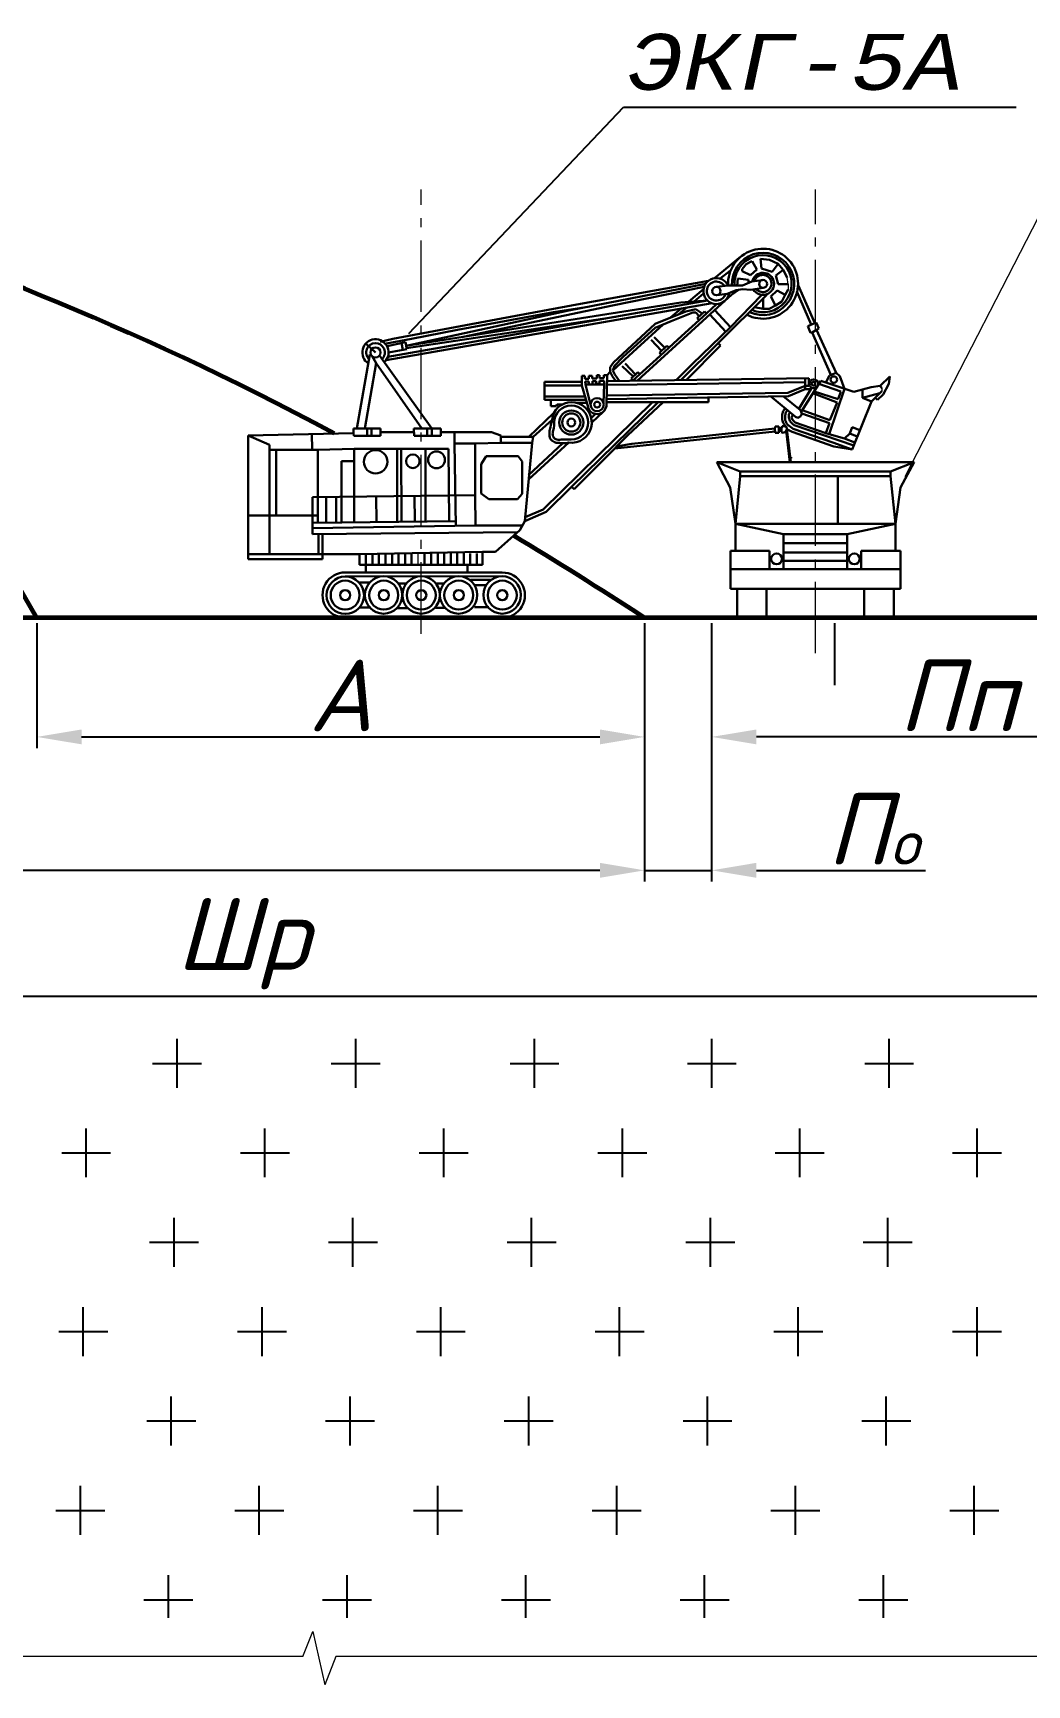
# Model space of a CAD drawing. Header units: millimetres. Extents: x 1400 to 7029, y -1119 to 1612.
# Drawn here: x 2637 to 2748.2, y -583 to -398.1 of the extents above; entities that cross this region are included whole.
import ezdxf

# ---------------------------------------------------------------- set-up
doc = ezdxf.new("R2010")
doc.units = ezdxf.units.MM
doc.linetypes.add('ACAD_ISO04W100', pattern=[30, 24, -3, 0, -3])
doc.linetypes.add('gost6', pattern=[12, 8, -1.5, 1, -1.5])
doc.styles.get("Standard").update_dxf_attribs({"font": 'isocpeur.ttf'})
doc.styles.add('стиль2', font='isocteur.ttf')
doc.dimstyles.new('ISO-25', dxfattribs={"dimtxt": 2.5, "dimasz": 2.5, "dimexe": 1.25, "dimexo": 0.625, "dimtad": 1, "dimtxsty": 'Standard', "dimcen": 2.5, "dimadec": 0, "dimazin": 0, "dimtfac": 1, "dimtmove": 0, "dimatfit": 3, "dimfxl": 1, "dimarcsym": 0})

# ---------------------------------------------------------------- blocks, each defined once
blk = doc.blocks.new('*D124')
at = {"color": 0, "lineweight": -2, "transparency": 16777216}
for p, q in [((2506.26, -464.18), (2506.26, -493.07)), ((2705.38, -464.18), (2705.38, -493.07)), ((2700.38, -491.82), (2511.26, -491.82))]:
    blk.add_line(p, q, dxfattribs=at)
at = {"color": 0, "transparency": 16777216}
for points in [[(2511.26, -490.98), (2511.26, -492.65), (2506.26, -491.82)], [(2700.38, -490.98), (2700.38, -492.65), (2705.38, -491.82)]]:
    blk.add_solid(points, dxfattribs=at)
at = {"layer": 'Defpoints', "color": 0, "transparency": 16777216}
for p in [(2506.26, -463.56), (2705.38, -463.56), (2506.26, -491.82)]:
    blk.add_point(p, dxfattribs=at)
at = {"color": 0, "transparency": 16777216, "insert": (2595.54, -485.99), "char_height": 8, "attachment_point": 5}
blk.add_mtext('{\\fISOCPEUR|b0|i1|c204|p34;Врф}', dxfattribs=at)
blk = doc.blocks.new('*D126')
at = {"color": 0, "lineweight": -2, "transparency": 16777216}
for p, q in [((2506.26, -464.81), (2506.26, -507.13)), ((2814.46, -464.18), (2814.46, -507.13)), ((2511.26, -505.88), (2809.46, -505.88))]:
    blk.add_line(p, q, dxfattribs=at)
at = {"color": 0, "transparency": 16777216}
for points in [[(2511.26, -505.05), (2511.26, -506.71), (2506.26, -505.88)], [(2809.46, -505.05), (2809.46, -506.71), (2814.46, -505.88)]]:
    blk.add_solid(points, dxfattribs=at)
at = {"layer": 'Defpoints', "color": 0, "transparency": 16777216}
for p in [(2814.46, -463.56), (2506.26, -464.18), (2814.46, -505.88)]:
    blk.add_point(p, dxfattribs=at)
at = {"color": 0, "transparency": 16777216, "insert": (2660.36, -500.05), "char_height": 8, "attachment_point": 5}
blk.add_mtext('{\\fISOCPEUR|b0|i1|c204|p34;Шр}', dxfattribs=at)
blk = doc.blocks.new('*D127')
at = {"color": 0, "lineweight": -2, "transparency": 16777216}
for p, q in [((2705.38, -464.18), (2705.38, -493.07)), ((2712.88, -464.18), (2712.88, -493.07)), ((2700.38, -491.82), (2695.38, -491.82)), ((2705.38, -491.82), (2712.88, -491.82)), ((2717.88, -491.82), (2736.82, -491.82))]:
    blk.add_line(p, q, dxfattribs=at)
at = {"color": 0, "transparency": 16777216}
for points in [[(2700.38, -490.98), (2700.38, -492.65), (2705.38, -491.82)], [(2717.88, -490.98), (2717.88, -492.65), (2712.88, -491.82)]]:
    blk.add_solid(points, dxfattribs=at)
at = {"layer": 'Defpoints', "color": 0, "transparency": 16777216}
for p in [(2705.38, -463.56), (2712.88, -463.56), (2712.88, -491.82)]:
    blk.add_point(p, dxfattribs=at)
at = {"color": 0, "transparency": 16777216, "insert": (2730.89, -487.19), "char_height": 8, "attachment_point": 5}
blk.add_mtext('{\\fISOCPEUR|b0|i1|c204|p34;П\\H0.625x;о}', dxfattribs=at)
blk = doc.blocks.new('*D128')
at = {"color": 0, "lineweight": -2, "transparency": 16777216}
for p, q in [((2767.88, -464.18), (2767.88, -478.14)), ((2712.88, -469.88), (2712.88, -478.14)), ((2762.88, -476.89), (2717.88, -476.89))]:
    blk.add_line(p, q, dxfattribs=at)
at = {"color": 0, "transparency": 16777216}
for points in [[(2717.88, -476.06), (2717.88, -477.72), (2712.88, -476.89)], [(2762.88, -476.06), (2762.88, -477.72), (2767.88, -476.89)]]:
    blk.add_solid(points, dxfattribs=at)
at = {"layer": 'Defpoints', "color": 0, "transparency": 16777216}
for p in [(2767.88, -463.56), (2712.88, -469.26), (2712.88, -476.89)]:
    blk.add_point(p, dxfattribs=at)
at = {"color": 0, "transparency": 16777216, "insert": (2740.38, -472.26), "char_height": 8, "attachment_point": 5}
blk.add_mtext('{\\fISOCPEUR|b0|i1|c204|p34;Пп}', dxfattribs=at)
blk = doc.blocks.new('*D129')
at = {"color": 0, "lineweight": -2, "transparency": 16777216}
for p, q in [((2637.38, -464.18), (2637.38, -478.14)), ((2705.38, -464.18), (2705.38, -478.14)), ((2642.38, -476.89), (2700.38, -476.89))]:
    blk.add_line(p, q, dxfattribs=at)
at = {"color": 0, "transparency": 16777216}
for points in [[(2642.38, -476.06), (2642.38, -477.72), (2637.38, -476.89)], [(2700.38, -476.06), (2700.38, -477.72), (2705.38, -476.89)]]:
    blk.add_solid(points, dxfattribs=at)
at = {"layer": 'Defpoints', "color": 0, "transparency": 16777216}
for p in [(2637.38, -463.56), (2705.38, -463.56), (2705.38, -476.89)]:
    blk.add_point(p, dxfattribs=at)
at = {"color": 0, "transparency": 16777216, "insert": (2671.38, -472.26), "char_height": 8, "attachment_point": 5}
blk.add_mtext('{\\fISOCPEUR|b0|i1|c204|p34;А}', dxfattribs=at)

msp = doc.modelspace()

# ---------------------------------------------------------------- linework, layer by layer
at = {"color": 0, "lineweight": 20}
for p, q in [((2734.5261, -447.7366), (2755.7568, -406.421)), ((2721.4299, -426.2545), (2721.3237, -425.5033)), ((2721.4299, -426.2545), (2721.4299, -426.8395)), ((2731.9233, -437.8554), (2731.9233, -438.1903)), ((2721.8959, -445.6662), (2721.7172, -445.6662)), ((2680.0366, -457.5944), (2680.0366, -456.3771)), ((2506.0499, -463.5559), (2706.0499, -463.5559)), ((2699.3664, -463.5558), (2716.9832, -463.5558)), ((2667.1526, -579.79), (2668.2605, -576.9671)), ((2668.2605, -576.9671), (2669.5966, -582.9575)), ((2667.1526, -579.79), (2432.7896, -579.79)), ((2670.8348, -579.79), (2669.5966, -582.9575)), ((2893.8676, -579.79), (2670.8348, -579.79))]:
    msp.add_line(p, q, dxfattribs=at)
at = {"color": 0, "linetype": 'gost6', "lineweight": 20}
for p, q in [((2680.3865, -465.3467), (2680.3865, -415.6538)), ((2724.4876, -467.527), (2724.4876, -415.6538))]:
    msp.add_line(p, q, dxfattribs=at)
at = {"color": 0, "lineweight": 60}
for p, q in [((2637.3846, -463.5558), (2610.8455, -418.0321)), ((2814.4578, -463.5558), (2506.2643, -463.5558))]:
    msp.add_line(p, q, dxfattribs=at)
at = {"color": 0, "lineweight": 30}
for p, q in [((2713.2154, -425.5581), (2716.1516, -423.1524)), ((2714.9812, -424.7228), (2713.8431, -425.5886)), ((2716.301, -424.5438), (2716.7484, -424.0134)), ((2716.301, -424.7711), (2716.301, -424.5438)), ((2717.2109, -425.2332), (2716.301, -424.7711)), ((2716.7484, -424.0134), (2717.3929, -423.6573)), ((2717.9236, -424.6044), (2717.2109, -425.2332)), ((2717.408, -423.6573), (2717.9236, -424.6044)), ((2718.346, -423.3937), (2718.4475, -424.4758)), ((2718.346, -423.3937), (2719.338, -423.5191)), ((2718.4475, -424.4758), (2719.6347, -424.8437)), ((2719.338, -423.5191), (2720.3047, -423.9453)), ((2719.6347, -424.8437), (2720.3047, -423.9453)), ((2720.8988, -424.6214), (2720.0571, -425.2502)), ((2720.3047, -423.9453), (2720.8988, -424.6214)), ((2721.3237, -425.5033), (2720.8988, -424.6214)), ((2696.9139, -429.1787), (2712.2437, -426.2088)), ((2698.2151, -428.4455), (2712.5451, -425.8619)), ((2701.776, -428.6341), (2712.0317, -426.5257)), ((2710.3109, -428.1835), (2711.9575, -426.8046)), ((2713.407, -426.5314), (2714.7225, -426.399)), ((2714.7225, -426.399), (2715.4306, -426.399)), ((2715.6154, -426.8945), (2715.008, -427.1746)), ((2715.9732, -426.8371), (2715.0908, -427.4457)), ((2715.4306, -426.399), (2716.3446, -426.399)), ((2716.331, -426.7798), (2715.6154, -426.8945)), ((2715.7202, -426.4066), (2715.8157, -425.5856)), ((2715.8157, -425.5856), (2717.0003, -425.7574)), ((2717.2746, -426.8806), (2716.331, -426.7798)), ((2716.3446, -426.399), (2717.3903, -425.952)), ((2717.0003, -425.7574), (2717.0003, -426.1393)), ((2718.6349, -426.6457), (2717.2746, -426.8806)), ((2717.3903, -425.952), (2718.5687, -425.7722)), ((2720.0571, -425.2502), (2720.3104, -426.2545)), ((2720.3104, -426.2545), (2721.4299, -426.2545)), ((2721.4299, -426.8395), (2721.1105, -427.4362)), ((2724.4112, -430.5856), (2722.5505, -426.3303)), ((2676.4453, -434.7508), (2712.9213, -428.379)), ((2676.6475, -434.3786), (2712.4296, -428.078)), ((2678.6919, -433.1211), (2709.4157, -428.2889)), ((2685.0873, -432.1152), (2701.776, -428.6341)), ((2689.379, -430.0778), (2698.2151, -428.4455)), ((2709.4157, -428.2889), (2712.4296, -428.078)), ((2710.9226, -428.1835), (2711.9575, -427.2931)), ((2712.2962, -429.5159), (2713.407, -428.4571)), ((2714.6196, -427.3345), (2713.4666, -427.48)), ((2715.0908, -427.4457), (2713.5767, -428.8191)), ((2713.6183, -432.8421), (2719.0611, -427.4336)), ((2715.008, -427.1746), (2714.6196, -427.3345)), ((2714.9807, -431.0473), (2718.497, -427.435)), ((2718.6426, -428.954), (2718.6426, -427.761)), ((2720.0191, -428.6091), (2719.3291, -428.9965)), ((2719.5146, -427.6111), (2720.1941, -426.9424)), ((2720.0191, -428.6091), (2719.5146, -427.6111)), ((2720.7228, -428.1605), (2720.0191, -428.6091)), ((2720.1941, -426.9424), (2721.1105, -427.4362)), ((2721.1105, -427.4362), (2720.7228, -428.1605)), ((2722.398, -427.0719), (2724.0181, -430.7547)), ((2677.1998, -432.3466), (2689.379, -430.0778)), ((2678.6919, -433.1211), (2696.9139, -429.1787)), ((2678.7423, -433.4141), (2702.1428, -429.8893)), ((2684.4603, -431.3381), (2695.1708, -429.3596)), ((2695.1708, -429.3596), (2698.7966, -428.8139)), ((2713.5767, -428.8191), (2705.0392, -436.5939)), ((2706.5434, -431.1156), (2708.3459, -430.3606)), ((2710.0095, -429.2943), (2706.5585, -430.6684)), ((2708.284, -429.9813), (2709.4481, -428.9857)), ((2708.3459, -430.3606), (2710.7802, -429.404)), ((2709.1087, -432.4187), (2712.2962, -429.5159)), ((2709.1541, -429.6349), (2710.0282, -428.8844)), ((2711.1177, -429.0175), (2710.0095, -429.2943)), ((2710.7802, -429.404), (2711.1098, -429.404)), ((2711.1098, -429.404), (2711.4871, -429.8235)), ((2711.8289, -429.5161), (2711.1177, -429.0175)), ((2712.0873, -429.2837), (2711.2601, -430.0276)), ((2711.2601, -430.0276), (2711.4751, -430.2636)), ((2712.2962, -429.5159), (2712.0873, -429.2837)), ((2714.456, -431.5574), (2712.6942, -429.6227)), ((2714.9807, -431.0473), (2713.2349, -429.1303)), ((2718.6426, -428.9965), (2717.6764, -428.8096)), ((2719.3291, -428.9965), (2718.6426, -428.9965)), ((2724.5864, -430.5102), (2723.625, -430.9237)), ((2724.8875, -431.2063), (2724.5864, -430.5102)), ((2675.8039, -432.7037), (2677.1998, -432.3466)), ((2676.497, -432.8803), (2679.2981, -432.3621)), ((2679.2981, -432.3621), (2684.4603, -431.3381)), ((2706.5585, -430.6684), (2701.8846, -434.9883)), ((2702.9986, -434.3726), (2706.5434, -431.1156)), ((2704.5026, -433.444), (2707.4447, -430.7381)), ((2706.0996, -432.4635), (2707.2778, -433.6873)), ((2707.6319, -433.3463), (2706.4648, -432.1594)), ((2707.115, -434.2385), (2709.1087, -432.4187)), ((2710.7439, -435.1656), (2714.9807, -431.0473)), ((2723.625, -430.9237), (2723.9469, -431.6723)), ((2723.9469, -431.6723), (2724.1089, -431.6323)), ((2724.6243, -431.3503), (2724.1089, -431.6323)), ((2724.1089, -431.6323), (2726.2173, -436.3925)), ((2724.6243, -431.3503), (2724.8875, -431.2063)), ((2726.8011, -436.1726), (2724.6243, -431.3503)), ((2673.1967, -442.388), (2674.649, -434.1166)), ((2675.2681, -433.8702), (2674.1767, -432.8852)), ((2674.909, -434.2856), (2675.3477, -435.0836)), ((2681.5781, -442.388), (2675.7181, -434.2026)), ((2678.6229, -432.7202), (2676.5589, -433.1666)), ((2676.7382, -433.8702), (2678.7609, -433.522)), ((2678.3344, -433.5954), (2678.1664, -432.8189)), ((2678.7609, -433.522), (2678.6229, -432.7202)), ((2701.8415, -435.8807), (2704.5026, -433.444)), ((2704.0422, -437.0433), (2707.115, -434.2385)), ((2707.8646, -433.1223), (2707.0329, -433.9231)), ((2707.0329, -433.9231), (2707.2272, -434.136)), ((2708.1119, -433.3286), (2707.8646, -433.1223)), ((2713.6183, -432.8421), (2709.4376, -436.964)), ((2710.0327, -436.964), (2713.8638, -433.1083)), ((2713.8638, -433.1083), (2713.6183, -432.8421)), ((2674.0915, -442.388), (2675.3477, -435.0836)), ((2675.3477, -435.0836), (2680.4597, -442.388)), ((2701.2042, -436.4145), (2701.5121, -436.0494)), ((2701.8846, -434.9883), (2701.5121, -435.5368)), ((2701.5121, -435.5368), (2701.5121, -436.0494)), ((2701.5121, -436.0494), (2701.7714, -436.55)), ((2701.8415, -435.8807), (2701.9924, -435.3696)), ((2702.0343, -436.3583), (2701.8415, -435.8807)), ((2701.9924, -435.3696), (2702.9986, -434.3726)), ((2702.878, -435.4171), (2704.0989, -436.58)), ((2703.2079, -435.1007), (2704.3634, -436.3318)), ((2704.6187, -436.0922), (2703.8696, -436.7953)), ((2704.8335, -436.321), (2704.6187, -436.0922)), ((2708.9032, -436.9803), (2710.7439, -435.1656)), ((2694.1836, -439.1844), (2694.1836, -437.1765)), ((2694.1836, -437.1765), (2698.3604, -437.1765)), ((2698.3604, -437.5681), (2694.1836, -437.5681)), ((2698.3604, -436.5069), (2698.3604, -437.5681)), ((2698.3604, -436.5069), (2698.6857, -436.5069)), ((2698.3604, -437.5681), (2699.0791, -440.0122)), ((2698.6857, -436.5069), (2698.6857, -436.8182)), ((2698.6857, -436.8182), (2699.1557, -436.8182)), ((2698.721, -437.1192), (2699.1406, -437.1192)), ((2698.7606, -437.4436), (2698.721, -437.1192)), ((2700.8426, -437.4436), (2698.7606, -437.4436)), ((2698.7606, -437.4436), (2699.3735, -439.8356)), ((2699.1406, -437.1192), (2699.1406, -437.4436)), ((2699.1406, -437.4436), (2699.5443, -437.4436)), ((2699.1557, -436.8182), (2699.1557, -436.4739)), ((2699.1557, -436.4739), (2699.5081, -436.4739)), ((2699.5081, -436.4739), (2699.5081, -436.7947)), ((2699.5081, -436.7947), (2700.0172, -436.7947)), ((2699.5443, -437.4436), (2699.5443, -437.0955)), ((2699.5443, -437.0955), (2699.956, -437.0955)), ((2699.956, -437.0955), (2699.956, -437.3961)), ((2699.956, -437.3961), (2700.3439, -437.3961)), ((2700.0172, -436.7947), (2700.0172, -436.4191)), ((2700.0172, -436.4191), (2700.3148, -436.4191)), ((2700.3148, -436.4191), (2700.3148, -436.7556)), ((2700.3148, -436.7556), (2700.8083, -436.7556)), ((2700.3439, -437.3961), (2700.3439, -437.0401)), ((2700.3439, -437.0401), (2700.8426, -437.0401)), ((2700.8426, -437.4436), (2700.7767, -439.5229)), ((2700.8083, -436.7556), (2700.8083, -436.4034)), ((2700.8083, -436.4034), (2701.2042, -436.4145)), ((2700.8426, -437.0401), (2700.8426, -437.4436)), ((2701.2031, -436.4533), (2701.1146, -439.6228)), ((2711.2783, -437.369), (2701.1742, -437.4903)), ((2701.2031, -437.0919), (2723.7559, -436.7652)), ((2701.7714, -436.55), (2702.1584, -437.078)), ((2702.5793, -437.078), (2702.0343, -436.3583)), ((2703.8696, -436.7953), (2704.0715, -437.0165)), ((2705.0392, -436.5939), (2704.5554, -437.0433)), ((2723.3302, -437.1932), (2711.2783, -437.369)), ((2723.3302, -437.6151), (2721.3908, -438.3906)), ((2721.4681, -438.7514), (2723.3295, -437.9701)), ((2724.0614, -437.8548), (2722.6421, -440.1945)), ((2725.0902, -437.0544), (2722.8972, -440.511)), ((2723.3295, -437.9701), (2723.3302, -437.6151)), ((2723.3295, -437.9701), (2723.9549, -437.9701)), ((2723.3302, -437.6151), (2723.3302, -436.7714)), ((2723.7559, -437.6151), (2723.3302, -437.6151)), ((2723.7559, -436.7652), (2723.7559, -437.6151)), ((2723.9549, -437.9701), (2724.0614, -437.8548)), ((2724.8803, -437.3852), (2727.3171, -438.2325)), ((2725.0902, -437.0544), (2728.7902, -438.293)), ((2725.6411, -437.2388), (2726.0761, -436.4457)), ((2726.0355, -443.0209), (2727.7363, -437.9402)), ((2726.0761, -436.4457), (2726.8011, -436.1726)), ((2726.8011, -436.1726), (2727.2052, -436.5289)), ((2727.2052, -436.5289), (2727.7363, -437.9402)), ((2728.7902, -438.293), (2730.7437, -437.7524)), ((2730.7437, -437.7524), (2731.7333, -437.6087)), ((2731.7333, -437.6087), (2732.8323, -436.5715)), ((2731.7333, -437.6087), (2731.9233, -437.8554)), ((2732.692, -437.3872), (2732.067, -438.5981)), ((2732.8323, -436.5715), (2732.692, -437.3872)), ((2694.0158, -451.4611), (2706.2807, -439.4301)), ((2698.7198, -438.7901), (2694.1836, -438.7901)), ((2694.1836, -438.7901), (2694.1836, -439.1844)), ((2694.1836, -439.1844), (2698.8357, -439.1844)), ((2694.874, -439.1844), (2694.874, -439.8743)), ((2695.4904, -439.8743), (2695.6137, -439.6895)), ((2695.6137, -439.6895), (2696.1945, -439.6895)), ((2697.2038, -448.8942), (2706.8813, -439.4301)), ((2698.9295, -439.5034), (2697.6884, -439.5034)), ((2701.1198, -439.4373), (2703.6593, -439.4373)), ((2721.4681, -438.7514), (2701.1295, -439.0885)), ((2701.1589, -438.7055), (2721.3908, -438.3906)), ((2703.4802, -443.1802), (2707.4539, -439.4373)), ((2703.6593, -439.4373), (2712.5368, -439.4373)), ((2712.5368, -439.4373), (2712.5368, -438.8994)), ((2719.4651, -438.7846), (2722.2706, -441.0721)), ((2720.8794, -438.7611), (2722.8072, -440.3288)), ((2726.9129, -439.4628), (2724.2086, -438.444)), ((2727.0274, -439.1143), (2724.343, -438.2322)), ((2726.9129, -439.4628), (2726.1213, -441.4449)), ((2727.3171, -438.2325), (2727.0274, -439.1143)), ((2730.7814, -439.3511), (2728.589, -444.7275)), ((2729.7669, -438.0227), (2729.7669, -438.9383)), ((2729.7669, -438.9383), (2731.698, -438.4183)), ((2729.7669, -438.9383), (2730.7814, -439.3511)), ((2731.4726, -438.6464), (2730.7814, -439.3511)), ((2731.442, -439.1844), (2731.1887, -438.9359)), ((2732.067, -438.5981), (2731.442, -439.1844)), ((2731.9233, -438.1903), (2731.4726, -438.6464)), ((2692.436, -443.3254), (2695.2406, -440.6204)), ((2692.9213, -443.3254), (2695.0429, -441.4229)), ((2694.874, -439.8743), (2695.4904, -439.8743)), ((2699.4691, -441.715), (2700.7847, -440.4826)), ((2699.4691, -441.1504), (2699.8889, -440.7531)), ((2725.6718, -442.9171), (2722.2305, -441.6955)), ((2722.532, -441.1795), (2722.2706, -441.0721)), ((2722.8616, -441.0148), (2722.532, -441.1795)), ((2722.8072, -440.3288), (2722.9872, -440.6933)), ((2722.9872, -440.6933), (2722.8616, -441.0148)), ((2722.9872, -440.6933), (2726.0786, -441.7757)), ((2726.1213, -441.4449), (2723.0189, -440.3192)), ((2661.0176, -443.1601), (2672.7996, -442.9023)), ((2661.0176, -456.4435), (2661.0176, -443.1601)), ((2663.4068, -444.208), (2661.0176, -443.1601)), ((2668.1935, -444.6826), (2668.1567, -443.0039)), ((2672.7996, -442.9023), (2672.7996, -442.388)), ((2672.7996, -442.388), (2675.8396, -442.388)), ((2672.8355, -443.2133), (2672.7996, -442.9023)), ((2675.8396, -443.2133), (2672.8355, -443.2133)), ((2674.3196, -442.388), (2674.3196, -443.2133)), ((2674.8311, -442.388), (2674.8311, -443.2133)), ((2675.8396, -442.388), (2675.8396, -443.2133)), ((2675.8396, -442.8006), (2679.5645, -442.8006)), ((2679.5466, -442.388), (2682.5866, -442.388)), ((2679.5825, -443.2133), (2679.5466, -442.388)), ((2682.5866, -443.2133), (2679.5825, -443.2133)), ((2681.0666, -442.388), (2681.0666, -443.2133)), ((2681.5781, -442.388), (2681.5781, -443.2133)), ((2682.5866, -442.388), (2682.5866, -443.2133)), ((2682.5866, -442.8006), (2686.3115, -442.8006)), ((2684.1035, -444.0619), (2684.1035, -442.8006)), ((2686.3115, -442.8006), (2688.2578, -442.8006)), ((2688.2578, -442.8006), (2689.2852, -443.1557)), ((2689.2852, -443.1557), (2689.2852, -443.9982)), ((2692.9213, -443.3254), (2689.2852, -443.3254)), ((2692.9213, -443.3254), (2692.436, -443.3254)), ((2692.801, -443.9982), (2692.9213, -443.3254)), ((2700.9073, -445.7692), (2703.4802, -443.1802)), ((2719.9882, -442.7326), (2702.0388, -444.6306)), ((2703.9397, -444.0983), (2719.9507, -442.3827)), ((2719.9961, -442.1468), (2719.9507, -442.3827)), ((2719.9507, -442.3827), (2720.0034, -442.8746)), ((2720.4137, -442.1468), (2719.9961, -442.1468)), ((2720.0034, -442.8746), (2720.4137, -442.8746)), ((2720.4137, -442.8746), (2720.4137, -442.1468)), ((2720.4137, -442.3463), (2720.6881, -442.3463)), ((2720.6881, -442.6031), (2720.4137, -442.6031)), ((2720.6764, -442.784), (2720.6881, -442.6031)), ((2720.8983, -442.8541), (2720.6764, -442.784)), ((2720.6881, -442.3463), (2720.7757, -442.1128)), ((2720.6881, -442.3463), (2720.6881, -442.6031)), ((2720.7757, -442.1128), (2721.0269, -442.1128)), ((2721.1554, -442.7607), (2720.8983, -442.8541)), ((2721.0269, -442.1128), (2721.2956, -442.2704)), ((2721.2956, -442.4513), (2721.1554, -442.7607)), ((2721.6101, -446.1547), (2721.2255, -442.606)), ((2721.2956, -442.2704), (2721.2956, -442.4513)), ((2721.8746, -442.7446), (2721.2956, -442.4513)), ((2721.2956, -442.4513), (2721.7548, -446.1547)), ((2726.5481, -444.3856), (2721.8746, -442.7446)), ((2726.455, -443.9454), (2721.9964, -442.4195)), ((2728.7749, -444.2715), (2722.1302, -441.9962)), ((2726.0786, -441.7757), (2725.6718, -442.9171)), ((2725.6718, -442.9171), (2726.0355, -443.0209)), ((2727.7467, -443.4967), (2726.0355, -443.0209)), ((2728.3324, -442.9478), (2727.7467, -443.4967)), ((2727.7467, -443.4967), (2728.8993, -443.9667)), ((2728.6128, -442.2466), (2728.3324, -442.9478)), ((2728.3324, -442.9478), (2729.1747, -443.2912)), ((2729.4621, -442.5863), (2728.6128, -442.2466)), ((2663.4068, -456.4435), (2663.4068, -444.208)), ((2664.1739, -444.7659), (2663.4068, -444.7659)), ((2664.1739, -452.1126), (2664.1739, -444.7659)), ((2664.1739, -444.7659), (2668.8236, -444.7659)), ((2672.8883, -444.6759), (2668.8236, -444.7659)), ((2668.8236, -452.9362), (2668.8236, -444.6826)), ((2672.8883, -446.0444), (2672.8883, -444.6759)), ((2672.8883, -444.6759), (2683.426, -444.6759)), ((2677.6826, -452.7958), (2677.6826, -444.6759)), ((2678.1783, -452.7945), (2678.1571, -444.6759)), ((2680.8495, -452.7772), (2680.8495, -444.6759)), ((2683.426, -444.6759), (2683.5107, -452.7772)), ((2686.4034, -444.0619), (2684.1035, -444.0619)), ((2684.1035, -444.0619), (2684.2482, -453.2836)), ((2686.4034, -444.0619), (2689.2852, -443.9982)), ((2686.4034, -449.84), (2686.4034, -444.0619)), ((2689.2852, -443.9982), (2692.801, -443.9982)), ((2692.801, -443.9982), (2691.9741, -452.7385)), ((2692.3875, -448.1054), (2696.9024, -443.9584)), ((2692.3875, -447.6087), (2696.2429, -444.029)), ((2702.1937, -444.3918), (2703.9397, -444.0983)), ((2728.589, -444.7275), (2726.455, -443.9454)), ((2728.589, -444.7275), (2726.5481, -444.3856)), ((2671.4481, -450.0199), (2671.4481, -446.0444)), ((2671.4481, -446.0444), (2672.8883, -446.0444)), ((2672.8883, -446.0444), (2672.8883, -452.8883)), ((2687.0816, -446.3769), (2687.6627, -445.4865)), ((2687.0816, -449.6676), (2687.0816, -446.3769)), ((2687.6627, -445.4865), (2691.2271, -445.4865)), ((2691.692, -446.0672), (2691.2271, -445.4865)), ((2691.692, -446.0672), (2691.692, -449.7063)), ((2697.501, -449.1549), (2700.9073, -445.7692)), ((2713.4452, -446.1547), (2716.0818, -447.1833)), ((2713.4452, -446.1547), (2735.5299, -446.1547)), ((2713.4452, -446.1547), (2714.9499, -448.99)), ((2716.0818, -447.7333), (2716.0818, -447.1833)), ((2716.0818, -447.1833), (2732.8933, -447.1833)), ((2735.5299, -446.1547), (2732.8933, -447.1833)), ((2732.8933, -447.1833), (2732.8933, -447.7333)), ((2735.5299, -446.1547), (2734.0253, -448.99)), ((2694.3604, -451.6935), (2697.2038, -448.8942)), ((2697.2038, -448.8942), (2697.501, -449.1549)), ((2714.9499, -448.99), (2715.5318, -453.0508)), ((2715.5318, -453.0508), (2716.0818, -447.7333)), ((2716.0818, -447.7333), (2732.8933, -447.7333)), ((2727.0066, -453.0508), (2727.0066, -447.7333)), ((2733.4433, -453.0508), (2732.8933, -447.7333)), ((2734.0253, -448.99), (2733.4433, -453.0508)), ((2668.2276, -450.0508), (2686.4034, -449.84)), ((2668.2276, -453.5351), (2668.2276, -450.0508)), ((2669.7667, -452.9308), (2669.7667, -450.0329)), ((2670.8868, -452.9209), (2670.8868, -450.0199)), ((2671.4481, -450.0199), (2671.4481, -452.9034)), ((2675.3654, -452.8529), (2675.3319, -449.9684)), ((2679.6678, -452.7772), (2679.6347, -449.9185)), ((2686.4034, -449.84), (2686.457, -453.2489)), ((2687.9339, -450.287), (2687.0816, -449.6676)), ((2687.9339, -450.287), (2691.1496, -450.287)), ((2691.692, -449.7063), (2691.1496, -450.287)), ((2661.0176, -452.1126), (2668.8236, -452.1126)), ((2684.2402, -452.7696), (2668.3112, -452.9362)), ((2691.9741, -452.7385), (2691.4043, -453.7606)), ((2691.9741, -452.7385), (2694.3604, -451.6935)), ((2692.0148, -452.3081), (2694.0158, -451.4611)), ((2686.4167, -453.2496), (2668.2276, -453.5351)), ((2668.2276, -453.5351), (2668.2276, -454.2231)), ((2668.2276, -454.2231), (2691.1356, -454.0008)), ((2668.8959, -456.4435), (2668.8959, -454.2166)), ((2669.3348, -456.4435), (2669.3348, -454.2123)), ((2691.6892, -453.2496), (2686.4167, -453.2496)), ((2691.4043, -453.7606), (2688.6803, -456.1959)), ((2715.5318, -456.0875), (2715.5318, -453.0508)), ((2715.5318, -453.0508), (2733.4433, -453.0508)), ((2720.9245, -454.2057), (2715.5318, -453.0508)), ((2720.9245, -458.1313), (2720.9245, -454.2057)), ((2720.9245, -454.2057), (2724.4876, -454.2057)), ((2728.0506, -454.2057), (2724.4876, -454.2057)), ((2728.0506, -454.2057), (2733.4433, -453.0508)), ((2728.0506, -458.1313), (2728.0506, -454.2057)), ((2733.4433, -456.0875), (2733.4433, -453.0508)), ((2673.4727, -456.4435), (2661.0176, -456.4435)), ((2661.0176, -456.4435), (2661.0176, -457.0122)), ((2669.3348, -457.0122), (2669.3348, -456.4435)), ((2673.4727, -456.4435), (2687.2449, -456.1959)), ((2673.4727, -457.6489), (2673.4727, -456.4435)), ((2674.1985, -457.6276), (2674.1985, -456.4103)), ((2674.9322, -457.6276), (2674.9322, -456.4103)), ((2675.6581, -457.6276), (2675.6581, -456.4103)), ((2676.3918, -457.6276), (2676.3918, -456.4103)), ((2677.1176, -457.6276), (2677.1176, -456.4103)), ((2677.8513, -457.6276), (2677.8513, -456.4103)), ((2678.5771, -457.6276), (2678.5771, -456.4103)), ((2679.3108, -457.6276), (2679.3108, -456.4103)), ((2680.7703, -457.5944), (2680.7703, -456.3771)), ((2681.4961, -457.5944), (2681.4961, -456.3771)), ((2682.2298, -457.5944), (2682.2298, -456.3771)), ((2682.9557, -457.5944), (2682.9557, -456.3771)), ((2683.6894, -457.5944), (2683.6894, -456.3771)), ((2684.4152, -457.5944), (2684.4152, -456.3771)), ((2685.1489, -457.5944), (2685.1489, -456.3771)), ((2685.1489, -457.5944), (2685.1489, -456.3771)), ((2685.8747, -457.5944), (2685.8747, -456.3771)), ((2686.6084, -457.5944), (2686.6084, -456.3771)), ((2687.2449, -456.1959), (2687.2449, -457.5074)), ((2687.2449, -456.1959), (2688.6803, -456.1959)), ((2714.9818, -456.0875), (2719.3579, -456.0875)), ((2714.9818, -458.1313), (2714.9818, -456.0875)), ((2719.3579, -456.0875), (2719.3579, -458.1313)), ((2720.9245, -455.2249), (2728.0506, -455.2249)), ((2720.9245, -456.2441), (2728.0506, -456.2441)), ((2733.9933, -456.0875), (2729.6172, -456.0875)), ((2729.6172, -456.0875), (2729.6172, -458.1313)), ((2733.9933, -458.1313), (2733.9933, -456.0875)), ((2661.0176, -457.0122), (2669.3348, -457.0122)), ((2674.1965, -457.6489), (2673.4727, -457.6489)), ((2674.1965, -458.4835), (2674.1965, -457.6489)), ((2674.1965, -457.6489), (2685.5549, -457.6489)), ((2685.5342, -457.6434), (2687.2482, -457.6434)), ((2685.5549, -457.6489), (2685.5549, -458.4649)), ((2687.2482, -457.6434), (2687.2482, -457.4983)), ((2714.9818, -460.3313), (2714.9818, -458.1313)), ((2714.9818, -458.1313), (2733.9933, -458.1313)), ((2720.9245, -457.1877), (2728.0506, -457.1877)), ((2733.9933, -460.3313), (2733.9933, -458.1313)), ((2689.4598, -458.4939), (2671.8605, -458.4939)), ((2671.8924, -458.9461), (2689.4404, -458.9171)), ((2674.6291, -459.6304), (2673.4405, -459.6304)), ((2677.834, -459.7122), (2678.7168, -459.7122)), ((2682.072, -459.7341), (2682.8724, -459.7341)), ((2685.8934, -459.3104), (2688.1277, -459.3104)), ((2686.39, -459.9182), (2687.6188, -459.9182)), ((2714.9818, -460.3313), (2733.9933, -460.3313)), ((2715.7191, -463.5558), (2715.7191, -460.3313)), ((2719.0191, -460.3313), (2719.0191, -463.5558)), ((2728.8435, -460.3313), (2732.1435, -460.3313)), ((2729.956, -460.3313), (2729.956, -463.5558)), ((2730.2937, -460.3313), (2732.1435, -460.3313)), ((2733.256, -463.5558), (2733.256, -460.3313)), ((2674.7501, -462.4193), (2673.4664, -462.4193)), ((2677.6775, -462.4702), (2678.9607, -462.4702)), ((2682.0186, -462.4596), (2683.1513, -462.4596)), ((2686.3509, -462.3672), (2687.9411, -462.3672)), ((2722.3277, -463.5558), (2725.3277, -463.5558)), ((2738.2703, -463.5558), (2735.2703, -463.5558))]:
    msp.add_line(p, q, dxfattribs=at)
msp.add_line((2726.6346, -464.1807), (2726.6346, -471.0861))
at = {"color": 0}
for p, q in [((2653.0608, -516.1602), (2653.0608, -510.6833)), ((2673.0608, -516.1602), (2673.0608, -510.6833)), ((2693.0608, -516.1602), (2693.0608, -510.6833)), ((2712.9002, -516.1602), (2712.9002, -510.6833)), ((2732.7395, -516.1602), (2732.7395, -510.6833)), ((2650.3223, -513.4217), (2655.7993, -513.4217)), ((2670.3223, -513.4217), (2675.7993, -513.4217)), ((2690.3223, -513.4217), (2695.7993, -513.4217)), ((2710.1617, -513.4217), (2715.6386, -513.4217)), ((2730.0011, -513.4217), (2735.478, -513.4217)), ((2642.9002, -526.1602), (2642.9002, -520.6833)), ((2662.9002, -526.1602), (2662.9002, -520.6833)), ((2682.9002, -526.1602), (2682.9002, -520.6833)), ((2702.9002, -526.1602), (2702.9002, -520.6833)), ((2722.7395, -526.1602), (2722.7395, -520.6833)), ((2742.5789, -526.1602), (2742.5789, -520.6833)), ((2640.1617, -523.4217), (2645.6386, -523.4217)), ((2660.1617, -523.4217), (2665.6386, -523.4217)), ((2680.1617, -523.4217), (2685.6386, -523.4217)), ((2700.1617, -523.4217), (2705.6386, -523.4217)), ((2720.0011, -523.4217), (2725.478, -523.4217)), ((2739.8404, -523.4217), (2745.3173, -523.4217)), ((2652.7395, -536.1602), (2652.7395, -530.6833)), ((2672.7395, -536.1602), (2672.7395, -530.6833)), ((2692.7395, -536.1602), (2692.7395, -530.6833)), ((2712.7395, -536.1602), (2712.7395, -530.6833)), ((2732.5789, -536.1602), (2732.5789, -530.6833)), ((2650.0011, -533.4217), (2655.478, -533.4217)), ((2670.0011, -533.4217), (2675.478, -533.4217)), ((2690.0011, -533.4217), (2695.478, -533.4217)), ((2710.0011, -533.4217), (2715.478, -533.4217)), ((2729.8404, -533.4217), (2735.3173, -533.4217)), ((2642.5789, -546.1602), (2642.5789, -540.6833)), ((2662.5789, -546.1602), (2662.5789, -540.6833)), ((2682.5789, -546.1602), (2682.5789, -540.6833)), ((2702.5789, -546.1602), (2702.5789, -540.6833)), ((2722.5789, -546.1602), (2722.5789, -540.6833)), ((2742.5789, -546.1602), (2742.5789, -540.6833)), ((2639.8404, -543.4217), (2645.3173, -543.4217)), ((2659.8404, -543.4217), (2665.3173, -543.4217)), ((2679.8404, -543.4217), (2685.3173, -543.4217)), ((2699.8404, -543.4217), (2705.3173, -543.4217)), ((2719.8404, -543.4217), (2725.3173, -543.4217)), ((2739.8404, -543.4217), (2745.3173, -543.4217)), ((2652.4182, -556.1602), (2652.4182, -550.6833)), ((2672.4182, -556.1602), (2672.4182, -550.6833)), ((2692.4182, -556.1602), (2692.4182, -550.6833)), ((2712.4182, -556.1602), (2712.4182, -550.6833)), ((2732.4182, -556.1602), (2732.4182, -550.6833)), ((2649.6798, -553.4217), (2655.1567, -553.4217)), ((2669.6798, -553.4217), (2675.1567, -553.4217)), ((2689.6798, -553.4217), (2695.1567, -553.4217)), ((2709.6798, -553.4217), (2715.1567, -553.4217)), ((2729.6798, -553.4217), (2735.1567, -553.4217)), ((2642.2576, -566.1602), (2642.2576, -560.6833)), ((2662.2576, -566.1602), (2662.2576, -560.6833)), ((2682.2576, -566.1602), (2682.2576, -560.6833)), ((2702.2576, -566.1602), (2702.2576, -560.6833)), ((2722.2576, -566.1602), (2722.2576, -560.6833)), ((2742.2576, -566.1602), (2742.2576, -560.6833)), ((2639.5191, -563.4217), (2644.9961, -563.4217)), ((2659.5191, -563.4217), (2664.9961, -563.4217)), ((2679.5191, -563.4217), (2684.9961, -563.4217)), ((2699.5191, -563.4217), (2704.9961, -563.4217)), ((2719.5191, -563.4217), (2724.9961, -563.4217)), ((2739.5191, -563.4217), (2744.9961, -563.4217)), ((2652.097, -575.4607), (2652.097, -570.6833)), ((2672.097, -575.4607), (2672.097, -570.6833)), ((2692.097, -575.4607), (2692.097, -570.6833)), ((2712.097, -575.4607), (2712.097, -570.6833)), ((2732.097, -575.4607), (2732.097, -570.6833)), ((2649.3585, -573.4217), (2654.8354, -573.4217)), ((2669.3585, -573.4217), (2674.8354, -573.4217)), ((2689.3585, -573.4217), (2694.8354, -573.4217)), ((2709.3585, -573.4217), (2714.8354, -573.4217)), ((2729.3585, -573.4217), (2734.8354, -573.4217))]:
    msp.add_line(p, q, dxfattribs=at)
at = {"color": 0, "lineweight": 30}
for centre, radius in [((2713.407, -427.0076), 0.4762), ((2718.6349, -426.2064), 0.4393), ((2675.2681, -433.8702), 0.5595), ((2724.2882, -437.3822), 0.4943), ((2724.2695, -437.3822), 0.2052), ((2726.5559, -436.9139), 0.3624), ((2700.0633, -439.7126), 0.7382), ((2700.0633, -439.7126), 0.3254), ((2697.1772, -441.715), 1.3528), ((2697.1772, -441.715), 1.0146), ((2697.1772, -441.715), 0.4374), ((2675.2822, -446.1053), 1.3125), ((2679.45, -446.0445), 0.76), ((2682.0967, -445.8925), 0.9429), ((2720.1503, -456.9681), 0.6062), ((2728.843, -456.9681), 0.6062), ((2671.8924, -461.0394), 2.0933), ((2671.873, -461.0249), 1.6185), ((2676.1772, -461.0104), 2.0933), ((2676.1966, -461.0249), 1.6185), ((2680.3762, -461.0104), 2.0933), ((2680.3956, -461.0249), 1.6185), ((2684.5688, -461.0104), 2.0933), ((2684.5882, -461.0249), 1.6185), ((2689.4404, -461.0104), 2.0933), ((2689.4598, -461.0249), 1.6185), ((2671.873, -461.0249), 0.5662), ((2676.1966, -461.0249), 0.5662), ((2680.3956, -461.0249), 0.5662), ((2684.5882, -461.0249), 0.5662), ((2689.4598, -461.0249), 0.5662)]:
    msp.add_circle(centre, radius, dxfattribs=at)
for centre, radius, start, end in [((2718.6349, -426.1834), 3.9183, 242.456544, 183.155201), ((2718.6349, -426.2064), 3.4884, 244.430987, 183.165169), ((2718.6252, -426.1825), 3.202, 246.726002, 183.877237), ((2718.6252, -426.201), 1.235, 210.660096, 168.178738), ((2713.407, -427.0076), 1.4495, 24.824759, 350.569598), ((2713.407, -427.0076), 1.0647, 32.170013, 340.623867), ((2718.6067, -426.164), 0.9617, 219.697906, 164.55026), ((2675.2681, -433.8702), 1.4701, 312.333125, 237.349809), ((2675.2681, -433.8702), 1.0466, 315.079438, 227.230141), ((2697.2053, -441.715), 2.2637, 262.311514, 152.057155), ((2697.1772, -441.715), 1.8997, 270, 180), ((2700.0633, -439.7126), 1.0551, 183.563721, 4.881328), ((2671.873, -461.0249), 2.531, 89.604878, 270), ((2689.4598, -461.0249), 2.531, 269.604878, 90)]:
    msp.add_arc(centre, radius, start, end, dxfattribs=at)
at = {"color": 0, "lineweight": 60}
msp.add_open_spline([(2670.662, -442.9491), (2623.8489, -417.9555), (2569.5183, -408.7769), (2517.3733, -398.5934), (2495.57, -398.5558)], degree=3, knots=[57.54126423, 57.54126423, 57.54126423, 57.54126423, 128.11048487, 174.0519789, 174.0519789, 174.0519789, 174.0519789], dxfattribs=at)
at = {"color": 0, "lineweight": 30}
for points in [[(2695.0429, -441.4229), (2694.8349, -442.2321), (2694.7419, -442.7674), (2694.7419, -443.1444), (2694.8349, -443.5542), (2695.059, -443.7672), (2695.296, -443.9247), (2695.7156, -443.9923), (2696.2429, -444.029), (2696.9024, -443.9584)], [(2695.0429, -441.4229), (2695.2406, -440.6204)], [(2721.2956, -442.2704), (2720.9574, -441.8791), (2720.7815, -441.3885), (2720.7815, -440.8246), (2720.9574, -440.334), (2721.1203, -440.1342)], [(2721.9964, -442.4195), (2721.4044, -441.9597), (2721.1186, -441.4617), (2721.1186, -440.9052), (2721.2212, -440.5171), (2721.3684, -440.3365)], [(2722.1302, -441.9962), (2721.7122, -441.6521), (2721.529, -441.1395), (2721.529, -440.7807), (2721.6824, -440.5926)], [(2722.2305, -441.6955), (2721.9174, -441.4031), (2721.8368, -441.0663), (2722.0071, -440.8574)], [(2697.1772, -443.6148), (2696.2135, -443.6148), (2695.5485, -443.6148), (2695.2356, -443.4201), (2695.0898, -442.9795), (2695.1858, -442.482), (2695.2775, -441.715)]]:
    msp.add_spline(points, degree=3, dxfattribs=at)
at = {"color": 0, "lineweight": 60}
msp.add_open_spline([(2705.3848, -463.5559), (2700.3538, -460.2902), (2695.4702, -457.2333), (2690.7233, -454.3694)], degree=3, dxfattribs=at)

# ---------------------------------------------------------------- texts
at = {"color": 0, "linetype": 'ACAD_ISO04W100', "lineweight": 30, "insert": (2703.4075, -398.238), "char_height": 6.25, "width": 31.523108, "attachment_point": 1, "style": 'стиль2'}
msp.add_mtext('{\\fISOCTEUR|b0|i1|c204|p49;ЭКГ-5А}', dxfattribs=at)

# ---------------------------------------------------------------- dimensions: what is measured, and where the dimension line sits
at = {"color": 0}
for base, p1, p2, text, picture, middle in [((2814.4578, -505.8785), (2506.2643, -464.1808), (2814.4578, -463.5557), '{\\fISOCPEUR|b0|i1|c204|p34;Шр}', '*D126', (2660.361, -500.0535)), ((2705.3846, -476.8898), (2637.3846, -463.5558), (2705.3846, -463.5558), '{\\fISOCPEUR|b0|i1|c204|p34;А}', '*D129', (2671.3846, -472.2648)), ((2712.8846, -476.8898), (2767.8846, -463.5557), (2712.8846, -469.2576), '{\\fISOCPEUR|b0|i1|c204|p34;Пп}', '*D128', (2740.3846, -472.2648))]:
    dim = msp.add_linear_dim(base=base, p1=p1, p2=p2, text=text, dimstyle='ISO-25', override={"dimtxt": 8, "dimasz": 5, "dimtxsty": 'Standard', "dimclrt": 0}, dxfattribs=at)
    dim.commit()
    dim.dimension.update_dxf_attribs({"geometry": picture, "text_midpoint": middle})
for base, p1, p2, text, override, picture, middle in [((2506.2643, -491.8156), (2705.3846, -463.5559), (2506.2643, -463.5558), '{\\fISOCPEUR|b0|i1|c204|p34;Врф}', {"dimtxt": 8, "dimasz": 5, "dimclrt": 0}, '*D124', (2595.5443, -491.8156)), ((2712.8846, -491.8156), (2705.3846, -463.5558), (2712.8846, -463.5557), '{\\fISOCPEUR|b0|i1|c204|p34;П\\H0.625x;о}', {"dimtxt": 8, "dimasz": 5, "dimtxsty": 'Standard', "dimclrt": 0}, '*D127', (2730.8872, -491.8156))]:
    dim = msp.add_linear_dim(base=base, p1=p1, p2=p2, text=text, dimstyle='ISO-25', override=override, dxfattribs=at)
    dim.commit()
    dim.dimension.update_dxf_attribs({"geometry": picture, "text_midpoint": middle, "dimtype": 160})

# ---------------------------------------------------------------- leaders
at = {"color": 0, "lineweight": 20}
msp.add_leader([(2679.0136, -431.753), (2703.0328, -406.421), (2746.9604, -406.421)], dimstyle='ISO-25', override={"dimgap": 0.625, "dimtad": 0, "dimldrblk": 'None'}, dxfattribs=at)

doc.saveas('drawing.dxf')
